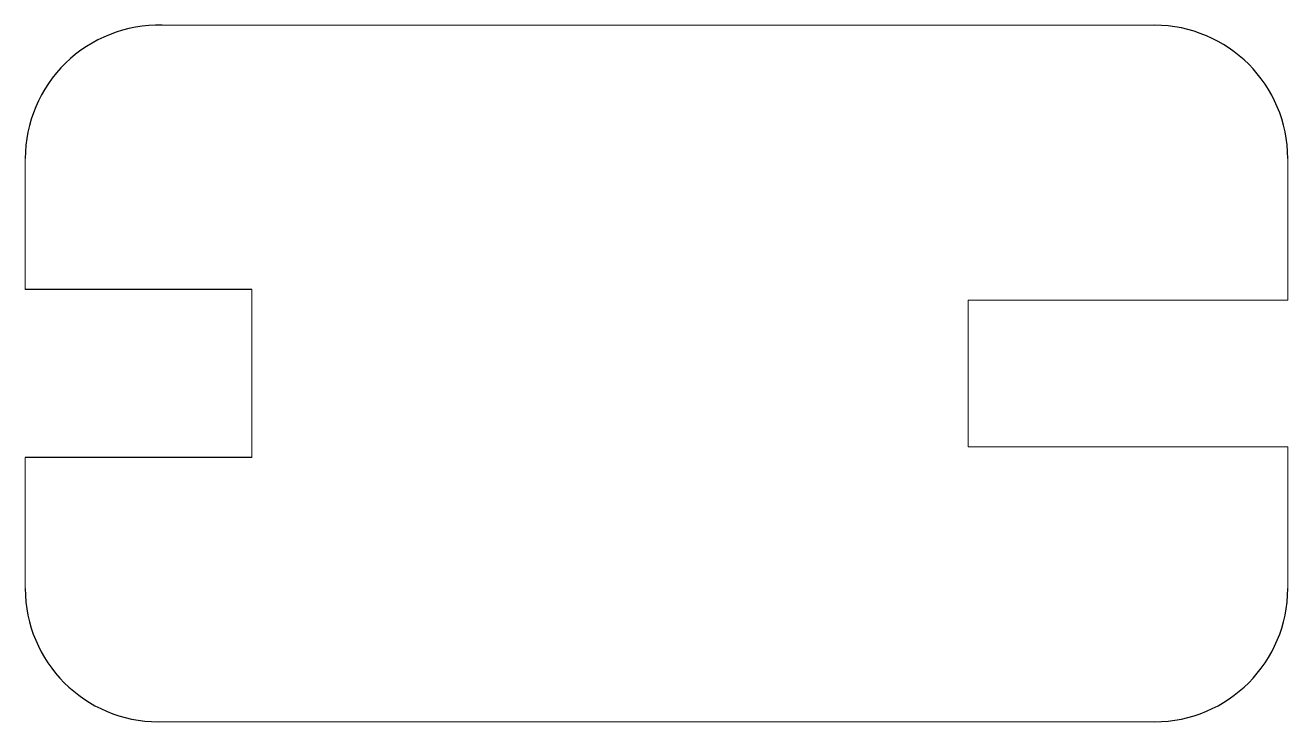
# Model space of a CAD drawing. Header units: millimetres. Extents: x 3268.5 to 3293.3, y 1397 to 1410.7.
import ezdxf

# ---------------------------------------------------------------- set-up
doc = ezdxf.new("R2010")
doc.units = ezdxf.units.MM

msp = doc.modelspace()

# ---------------------------------------------------------------- linework, layer by layer
at = {"lineweight": 20}
for p, q in [((3271.223, 1410.651), (3271.943, 1410.651)), ((3290.692, 1410.651), (3271.223, 1410.651)), ((3268.539, 1405.469), (3268.539, 1408.037)), ((3293.307, 1405.263), (3293.307, 1408.037)), ((3272.985, 1405.469), (3272.985, 1402.177)), ((3287.037, 1405.263), (3287.037, 1402.383)), ((3287.037, 1405.263), (3293.307, 1405.263)), ((3287.037, 1402.383), (3293.307, 1402.383)), ((3293.307, 1402.383), (3293.307, 1399.609)), ((3268.539, 1402.177), (3268.539, 1399.609)), ((3290.692, 1396.995), (3271.153, 1396.995)), ((3271.223, 1396.995), (3271.943, 1396.995))]:
    msp.add_line(p, q, dxfattribs=at)
for p, q in [((3272.985, 1405.469), (3268.539, 1405.469)), ((3272.985, 1402.177), (3268.539, 1402.177))]:
    msp.add_line(p, q)
for centre, radius, start, end in [((3271.155, 1408.036), 2.616, 88.4969, 179.9856), ((3290.692, 1408.037), 2.615, 0, 90), ((3271.153, 1399.609), 2.615, 180, 270), ((3290.692, 1399.609), 2.615, 270, 0)]:
    msp.add_arc(centre, radius, start, end)

doc.saveas('drawing.dxf')
